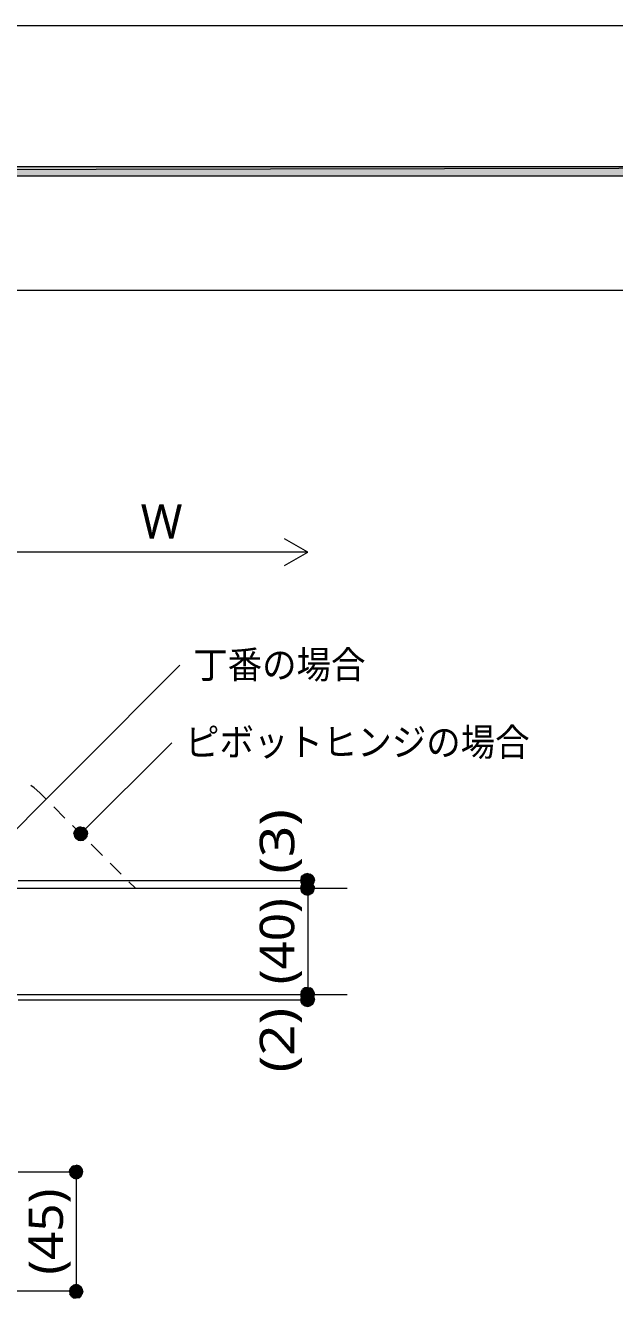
# Model space of a CAD drawing. Header units: millimetres. Extents: x 0 to 420, y 0 to 297.
# Drawn here: x 270.6 to 315, y 200.9 to 297 of the extents above; entities that cross this region are included whole.
import ezdxf
from ezdxf.enums import TextEntityAlignment as Align

# ---------------------------------------------------------------- set-up
doc = ezdxf.new("R2010")
doc.units = ezdxf.units.MM
doc.styles.add('kst32b', font='NotoSansJP-Variable.ttf')

msp = doc.modelspace()

# ---------------------------------------------------------------- hatches: boundary and pattern name
h = msp.add_hatch(color=7)
h.paths.add_polyline_path([(394.166, 285.623), (394.166, 286.321), (26.183, 285.623), (394.166, 285.623)])
h.paths.add_polyline_path([(394.166, 286.321), (26.183, 285.623), (26.183, 286.321), (394.166, 286.321)])
for points in [[(274.532, 236.474), (274.362, 236.368), (274.722, 235.987), (274.532, 236.474)], [(291.634, 232.008), (291.846, 231.965), (291.846, 232.473), (291.634, 232.008)], [(291.634, 231.415), (291.846, 231.373), (291.846, 231.881), (291.634, 231.415)], [(291.634, 223.414), (291.846, 223.372), (291.846, 223.88), (291.634, 223.414)], [(291.634, 223.012), (291.846, 222.97), (291.846, 223.478), (291.634, 223.012)], [(274.849, 210.291), (274.891, 210.481), (274.384, 210.481), (274.849, 210.291)], [(273.918, 201.676), (273.875, 201.486), (274.384, 201.486), (273.918, 201.676)]]:
    msp.add_hatch(color=7).paths.add_polyline_path(points)
h = msp.add_hatch(color=7)
h.paths.add_polyline_path([(275.082, 236.368), (274.934, 236.474), (274.722, 235.987), (275.082, 236.368)])
h.paths.add_polyline_path([(274.934, 236.474), (274.722, 235.987), (274.722, 236.516), (274.934, 236.474)])
h.paths.add_polyline_path([(274.722, 235.987), (274.722, 236.516), (274.532, 236.474), (274.722, 235.987)])
h = msp.add_hatch(color=7)
h.paths.add_polyline_path([(274.362, 236.368), (274.257, 236.199), (274.722, 235.987), (274.362, 236.368)])
h.paths.add_polyline_path([(274.257, 236.199), (274.722, 235.987), (274.214, 235.987), (274.257, 236.199)])
h.paths.add_polyline_path([(274.722, 235.987), (274.214, 235.987), (274.257, 235.797), (274.722, 235.987)])
h = msp.add_hatch(color=7)
h.paths.add_polyline_path([(274.257, 235.797), (274.362, 235.627), (274.722, 235.987), (274.257, 235.797)])
h.paths.add_polyline_path([(274.362, 235.627), (274.722, 235.987), (274.532, 235.521), (274.362, 235.627)])
h.paths.add_polyline_path([(274.722, 235.987), (274.532, 235.521), (274.722, 235.479), (274.722, 235.987)])
h = msp.add_hatch(color=7)
h.paths.add_polyline_path([(275.209, 235.797), (275.23, 235.987), (274.722, 235.987), (275.209, 235.797)])
h.paths.add_polyline_path([(275.23, 235.987), (274.722, 235.987), (275.209, 236.199), (275.23, 235.987)])
h.paths.add_polyline_path([(274.722, 235.987), (275.209, 236.199), (275.082, 236.368), (274.722, 235.987)])
h = msp.add_hatch(color=7)
h.paths.add_polyline_path([(274.722, 235.479), (274.934, 235.521), (274.722, 235.987), (274.722, 235.479)])
h.paths.add_polyline_path([(274.934, 235.521), (274.722, 235.987), (275.082, 235.627), (274.934, 235.521)])
h.paths.add_polyline_path([(274.722, 235.987), (275.082, 235.627), (275.209, 235.797), (274.722, 235.987)])
h = msp.add_hatch(color=7)
h.paths.add_polyline_path([(291.634, 232.96), (291.465, 232.854), (291.846, 232.473), (291.634, 232.96)])
h.paths.add_polyline_path([(291.465, 232.854), (291.846, 232.473), (291.359, 232.685), (291.465, 232.854)])
h.paths.add_polyline_path([(291.846, 232.473), (291.359, 232.685), (291.317, 232.473), (291.846, 232.473)])
h = msp.add_hatch(color=7)
h.paths.add_polyline_path([(292.206, 232.854), (292.037, 232.96), (291.846, 232.473), (292.206, 232.854)])
h.paths.add_polyline_path([(292.037, 232.96), (291.846, 232.473), (291.846, 233.003), (292.037, 232.96)])
h.paths.add_polyline_path([(291.846, 232.473), (291.846, 233.003), (291.634, 232.96), (291.846, 232.473)])
h = msp.add_hatch(color=7)
h.paths.add_polyline_path([(292.312, 232.283), (292.354, 232.473), (291.846, 232.473), (292.312, 232.283)])
h.paths.add_polyline_path([(292.354, 232.473), (291.846, 232.473), (292.312, 232.685), (292.354, 232.473)])
h.paths.add_polyline_path([(291.846, 232.473), (292.312, 232.685), (292.206, 232.854), (291.846, 232.473)])
h = msp.add_hatch(color=7)
h.paths.add_polyline_path([(291.317, 232.473), (291.359, 232.283), (291.846, 232.473), (291.317, 232.473)])
h.paths.add_polyline_path([(291.359, 232.283), (291.846, 232.473), (291.465, 232.114), (291.359, 232.283)])
h.paths.add_polyline_path([(291.846, 232.473), (291.465, 232.114), (291.634, 232.008), (291.846, 232.473)])
h = msp.add_hatch(color=7)
h.paths.add_polyline_path([(291.634, 232.346), (291.465, 232.241), (291.846, 231.881), (291.634, 232.346)])
h.paths.add_polyline_path([(291.465, 232.241), (291.846, 231.881), (291.359, 232.071), (291.465, 232.241)])
h.paths.add_polyline_path([(291.846, 231.881), (291.359, 232.071), (291.317, 231.881), (291.846, 231.881)])
h = msp.add_hatch(color=7)
h.paths.add_polyline_path([(291.317, 231.881), (291.359, 231.69), (291.846, 231.881), (291.317, 231.881)])
h.paths.add_polyline_path([(291.359, 231.69), (291.846, 231.881), (291.465, 231.521), (291.359, 231.69)])
h.paths.add_polyline_path([(291.846, 231.881), (291.465, 231.521), (291.634, 231.415), (291.846, 231.881)])
h = msp.add_hatch(color=7)
h.paths.add_polyline_path([(292.206, 232.241), (292.037, 232.346), (291.846, 231.881), (292.206, 232.241)])
h.paths.add_polyline_path([(292.037, 232.346), (291.846, 231.881), (291.846, 232.389), (292.037, 232.346)])
h.paths.add_polyline_path([(291.846, 231.881), (291.846, 232.389), (291.634, 232.346), (291.846, 231.881)])
h = msp.add_hatch(color=7)
h.paths.add_polyline_path([(291.846, 231.965), (292.037, 232.008), (291.846, 232.473), (291.846, 231.965)])
h.paths.add_polyline_path([(292.037, 232.008), (291.846, 232.473), (292.206, 232.114), (292.037, 232.008)])
h.paths.add_polyline_path([(291.846, 232.473), (292.206, 232.114), (292.312, 232.283), (291.846, 232.473)])
h = msp.add_hatch(color=7)
h.paths.add_polyline_path([(292.312, 231.69), (292.354, 231.881), (291.846, 231.881), (292.312, 231.69)])
h.paths.add_polyline_path([(292.354, 231.881), (291.846, 231.881), (292.312, 232.071), (292.354, 231.881)])
h.paths.add_polyline_path([(291.846, 231.881), (292.312, 232.071), (292.206, 232.241), (291.846, 231.881)])
h = msp.add_hatch(color=7)
h.paths.add_polyline_path([(291.846, 231.373), (292.037, 231.415), (291.846, 231.881), (291.846, 231.373)])
h.paths.add_polyline_path([(292.037, 231.415), (291.846, 231.881), (292.206, 231.521), (292.037, 231.415)])
h.paths.add_polyline_path([(291.846, 231.881), (292.206, 231.521), (292.312, 231.69), (291.846, 231.881)])
h = msp.add_hatch(color=7)
h.paths.add_polyline_path([(291.634, 224.367), (291.465, 224.24), (291.846, 223.88), (291.634, 224.367)])
h.paths.add_polyline_path([(291.465, 224.24), (291.846, 223.88), (291.359, 224.07), (291.465, 224.24)])
h.paths.add_polyline_path([(291.846, 223.88), (291.359, 224.07), (291.317, 223.88), (291.846, 223.88)])
h = msp.add_hatch(color=7)
h.paths.add_polyline_path([(291.634, 223.964), (291.465, 223.837), (291.846, 223.478), (291.634, 223.964)])
h.paths.add_polyline_path([(291.465, 223.837), (291.846, 223.478), (291.359, 223.668), (291.465, 223.837)])
h.paths.add_polyline_path([(291.846, 223.478), (291.359, 223.668), (291.317, 223.478), (291.846, 223.478)])
h = msp.add_hatch(color=7)
h.paths.add_polyline_path([(292.206, 224.24), (292.037, 224.367), (291.846, 223.88), (292.206, 224.24)])
h.paths.add_polyline_path([(292.037, 224.367), (291.846, 223.88), (291.846, 224.388), (292.037, 224.367)])
h.paths.add_polyline_path([(291.846, 223.88), (291.846, 224.388), (291.634, 224.367), (291.846, 223.88)])
h = msp.add_hatch(color=7)
h.paths.add_polyline_path([(292.206, 223.837), (292.037, 223.964), (291.846, 223.478), (292.206, 223.837)])
h.paths.add_polyline_path([(292.037, 223.964), (291.846, 223.478), (291.846, 223.986), (292.037, 223.964)])
h.paths.add_polyline_path([(291.846, 223.478), (291.846, 223.986), (291.634, 223.964), (291.846, 223.478)])
h = msp.add_hatch(color=7)
h.paths.add_polyline_path([(292.312, 223.689), (292.354, 223.88), (291.846, 223.88), (292.312, 223.689)])
h.paths.add_polyline_path([(292.354, 223.88), (291.846, 223.88), (292.312, 224.07), (292.354, 223.88)])
h.paths.add_polyline_path([(291.846, 223.88), (292.312, 224.07), (292.206, 224.24), (291.846, 223.88)])
h = msp.add_hatch(color=7)
h.paths.add_polyline_path([(291.317, 223.88), (291.359, 223.689), (291.846, 223.88), (291.317, 223.88)])
h.paths.add_polyline_path([(291.359, 223.689), (291.846, 223.88), (291.465, 223.52), (291.359, 223.689)])
h.paths.add_polyline_path([(291.846, 223.88), (291.465, 223.52), (291.634, 223.414), (291.846, 223.88)])
h = msp.add_hatch(color=7)
h.paths.add_polyline_path([(291.317, 223.478), (291.359, 223.287), (291.846, 223.478), (291.317, 223.478)])
h.paths.add_polyline_path([(291.359, 223.287), (291.846, 223.478), (291.465, 223.118), (291.359, 223.287)])
h.paths.add_polyline_path([(291.846, 223.478), (291.465, 223.118), (291.634, 223.012), (291.846, 223.478)])
h = msp.add_hatch(color=7)
h.paths.add_polyline_path([(291.846, 223.372), (292.037, 223.414), (291.846, 223.88), (291.846, 223.372)])
h.paths.add_polyline_path([(292.037, 223.414), (291.846, 223.88), (292.206, 223.52), (292.037, 223.414)])
h.paths.add_polyline_path([(291.846, 223.88), (292.206, 223.52), (292.312, 223.689), (291.846, 223.88)])
h = msp.add_hatch(color=7)
h.paths.add_polyline_path([(292.312, 223.287), (292.354, 223.478), (291.846, 223.478), (292.312, 223.287)])
h.paths.add_polyline_path([(292.354, 223.478), (291.846, 223.478), (292.312, 223.668), (292.354, 223.478)])
h.paths.add_polyline_path([(291.846, 223.478), (292.312, 223.668), (292.206, 223.837), (291.846, 223.478)])
h = msp.add_hatch(color=7)
h.paths.add_polyline_path([(291.846, 222.97), (292.037, 223.012), (291.846, 223.478), (291.846, 222.97)])
h.paths.add_polyline_path([(292.037, 223.012), (291.846, 223.478), (292.206, 223.118), (292.037, 223.012)])
h.paths.add_polyline_path([(291.846, 223.478), (292.206, 223.118), (292.312, 223.287), (291.846, 223.478)])
h = msp.add_hatch(color=7)
h.paths.add_polyline_path([(274.024, 210.841), (273.918, 210.672), (274.384, 210.481), (274.024, 210.841)])
h.paths.add_polyline_path([(273.918, 210.672), (274.384, 210.481), (273.875, 210.481), (273.918, 210.672)])
h.paths.add_polyline_path([(274.384, 210.481), (273.875, 210.481), (273.918, 210.291), (274.384, 210.481)])
h = msp.add_hatch(color=7)
h.paths.add_polyline_path([(273.918, 210.291), (274.024, 210.121), (274.384, 210.481), (273.918, 210.291)])
h.paths.add_polyline_path([(274.024, 210.121), (274.384, 210.481), (274.193, 210.016), (274.024, 210.121)])
h.paths.add_polyline_path([(274.384, 210.481), (274.193, 210.016), (274.384, 209.973), (274.384, 210.481)])
h = msp.add_hatch(color=7)
h.paths.add_polyline_path([(274.574, 210.947), (274.384, 210.989), (274.384, 210.481), (274.574, 210.947)])
h.paths.add_polyline_path([(274.384, 210.989), (274.384, 210.481), (274.193, 210.947), (274.384, 210.989)])
h.paths.add_polyline_path([(274.384, 210.481), (274.193, 210.947), (274.024, 210.841), (274.384, 210.481)])
h = msp.add_hatch(color=7)
h.paths.add_polyline_path([(274.891, 210.481), (274.849, 210.672), (274.384, 210.481), (274.891, 210.481)])
h.paths.add_polyline_path([(274.849, 210.672), (274.384, 210.481), (274.743, 210.841), (274.849, 210.672)])
h.paths.add_polyline_path([(274.384, 210.481), (274.743, 210.841), (274.574, 210.947), (274.384, 210.481)])
h = msp.add_hatch(color=7)
h.paths.add_polyline_path([(274.384, 209.973), (274.574, 210.016), (274.384, 210.481), (274.384, 209.973)])
h.paths.add_polyline_path([(274.574, 210.016), (274.384, 210.481), (274.743, 210.121), (274.574, 210.016)])
h.paths.add_polyline_path([(274.384, 210.481), (274.743, 210.121), (274.849, 210.291), (274.384, 210.481)])
h = msp.add_hatch(color=7)
h.paths.add_polyline_path([(274.384, 201.994), (274.193, 201.951), (274.384, 201.486), (274.384, 201.994)])
h.paths.add_polyline_path([(274.193, 201.951), (274.384, 201.486), (274.024, 201.845), (274.193, 201.951)])
h.paths.add_polyline_path([(274.384, 201.486), (274.024, 201.845), (273.918, 201.676), (274.384, 201.486)])
h = msp.add_hatch(color=7)
h.paths.add_polyline_path([(274.849, 201.676), (274.743, 201.845), (274.384, 201.486), (274.849, 201.676)])
h.paths.add_polyline_path([(274.743, 201.845), (274.384, 201.486), (274.574, 201.951), (274.743, 201.845)])
h.paths.add_polyline_path([(274.384, 201.486), (274.574, 201.951), (274.384, 201.994), (274.384, 201.486)])
h = msp.add_hatch(color=7)
h.paths.add_polyline_path([(273.875, 201.486), (273.918, 201.295), (274.384, 201.486), (273.875, 201.486)])
h.paths.add_polyline_path([(273.918, 201.295), (274.384, 201.486), (274.024, 201.126), (273.918, 201.295)])
h.paths.add_polyline_path([(274.384, 201.486), (274.024, 201.126), (274.193, 200.999), (274.384, 201.486)])
h = msp.add_hatch(color=7)
h.paths.add_polyline_path([(274.193, 200.999), (274.384, 200.978), (274.384, 201.486), (274.193, 200.999)])
h.paths.add_polyline_path([(274.384, 200.978), (274.384, 201.486), (274.574, 200.999), (274.384, 200.978)])
h.paths.add_polyline_path([(274.384, 201.486), (274.574, 200.999), (274.743, 201.126), (274.384, 201.486)])
h = msp.add_hatch(color=7)
h.paths.add_polyline_path([(274.743, 201.126), (274.849, 201.295), (274.384, 201.486), (274.743, 201.126)])
h.paths.add_polyline_path([(274.849, 201.295), (274.384, 201.486), (274.891, 201.486), (274.849, 201.295)])
h.paths.add_polyline_path([(274.384, 201.486), (274.891, 201.486), (274.849, 201.676), (274.384, 201.486)])

# ---------------------------------------------------------------- linework, layer by layer
at = {"lineweight": 13}
msp.add_lwpolyline([(0.191, 0), (0.191, 296.968), (420.158, 296.968), (420.158, 0)], close=True, dxfattribs=at)
at = {"lineweight": 0}
for points in [[(394.166, 285.623), (394.166, 286.321), (26.183, 285.623)], [(394.166, 286.321), (26.183, 285.623), (26.183, 286.321)], [(274.532, 236.474), (274.362, 236.368), (274.722, 235.987)], [(274.722, 235.987), (274.722, 236.516), (274.532, 236.474)], [(274.934, 236.474), (274.722, 235.987), (274.722, 236.516)], [(275.082, 236.368), (274.934, 236.474), (274.722, 235.987)], [(274.257, 236.199), (274.722, 235.987), (274.214, 235.987)], [(274.722, 235.987), (274.214, 235.987), (274.257, 235.797)], [(274.362, 236.368), (274.257, 236.199), (274.722, 235.987)], [(274.257, 235.797), (274.362, 235.627), (274.722, 235.987)], [(274.362, 235.627), (274.722, 235.987), (274.532, 235.521)], [(274.722, 235.987), (274.532, 235.521), (274.722, 235.479)], [(274.722, 235.987), (275.209, 236.199), (275.082, 236.368)], [(275.23, 235.987), (274.722, 235.987), (275.209, 236.199)], [(274.722, 235.479), (274.934, 235.521), (274.722, 235.987)], [(274.934, 235.521), (274.722, 235.987), (275.082, 235.627)], [(274.722, 235.987), (275.082, 235.627), (275.209, 235.797)], [(275.209, 235.797), (275.23, 235.987), (274.722, 235.987)], [(291.846, 232.473), (291.359, 232.685), (291.317, 232.473)], [(291.465, 232.854), (291.846, 232.473), (291.359, 232.685)], [(291.634, 232.96), (291.465, 232.854), (291.846, 232.473)], [(291.846, 232.473), (291.846, 233.003), (291.634, 232.96)], [(292.037, 232.96), (291.846, 232.473), (291.846, 233.003)], [(292.206, 232.854), (292.037, 232.96), (291.846, 232.473)], [(291.846, 232.473), (292.312, 232.685), (292.206, 232.854)], [(292.354, 232.473), (291.846, 232.473), (292.312, 232.685)], [(291.317, 232.473), (291.359, 232.283), (291.846, 232.473)], [(291.846, 231.881), (291.359, 232.071), (291.317, 231.881)], [(291.317, 231.881), (291.359, 231.69), (291.846, 231.881)], [(291.359, 232.283), (291.846, 232.473), (291.465, 232.114)], [(291.465, 232.241), (291.846, 231.881), (291.359, 232.071)], [(291.359, 231.69), (291.846, 231.881), (291.465, 231.521)], [(291.846, 232.473), (291.465, 232.114), (291.634, 232.008)], [(291.634, 232.346), (291.465, 232.241), (291.846, 231.881)], [(291.846, 231.881), (291.465, 231.521), (291.634, 231.415)], [(291.634, 232.008), (291.846, 231.965), (291.846, 232.473)], [(291.846, 231.881), (291.846, 232.389), (291.634, 232.346)], [(291.634, 231.415), (291.846, 231.373), (291.846, 231.881)], [(291.846, 231.965), (292.037, 232.008), (291.846, 232.473)], [(292.037, 232.008), (291.846, 232.473), (292.206, 232.114)], [(291.846, 232.473), (292.206, 232.114), (292.312, 232.283)], [(292.312, 232.283), (292.354, 232.473), (291.846, 232.473)], [(292.037, 232.346), (291.846, 231.881), (291.846, 232.389)], [(292.206, 232.241), (292.037, 232.346), (291.846, 231.881)], [(291.846, 231.881), (292.312, 232.071), (292.206, 232.241)], [(292.354, 231.881), (291.846, 231.881), (292.312, 232.071)], [(291.846, 231.373), (292.037, 231.415), (291.846, 231.881)], [(292.037, 231.415), (291.846, 231.881), (292.206, 231.521)], [(291.846, 231.881), (292.206, 231.521), (292.312, 231.69)], [(292.312, 231.69), (292.354, 231.881), (291.846, 231.881)], [(291.846, 223.88), (291.359, 224.07), (291.317, 223.88)], [(291.465, 224.24), (291.846, 223.88), (291.359, 224.07)], [(291.634, 224.367), (291.465, 224.24), (291.846, 223.88)], [(291.634, 223.964), (291.465, 223.837), (291.846, 223.478)], [(291.846, 223.88), (291.846, 224.388), (291.634, 224.367)], [(291.846, 223.478), (291.846, 223.986), (291.634, 223.964)], [(292.037, 224.367), (291.846, 223.88), (291.846, 224.388)], [(292.206, 224.24), (292.037, 224.367), (291.846, 223.88)], [(291.846, 223.88), (292.312, 224.07), (292.206, 224.24)], [(292.354, 223.88), (291.846, 223.88), (292.312, 224.07)], [(292.037, 223.964), (291.846, 223.478), (291.846, 223.986)], [(292.206, 223.837), (292.037, 223.964), (291.846, 223.478)], [(291.317, 223.88), (291.359, 223.689), (291.846, 223.88)], [(291.846, 223.478), (291.359, 223.668), (291.317, 223.478)], [(291.317, 223.478), (291.359, 223.287), (291.846, 223.478)], [(291.359, 223.689), (291.846, 223.88), (291.465, 223.52)], [(291.465, 223.837), (291.846, 223.478), (291.359, 223.668)], [(291.359, 223.287), (291.846, 223.478), (291.465, 223.118)], [(291.846, 223.88), (291.465, 223.52), (291.634, 223.414)], [(291.846, 223.478), (291.465, 223.118), (291.634, 223.012)], [(291.634, 223.414), (291.846, 223.372), (291.846, 223.88)], [(291.634, 223.012), (291.846, 222.97), (291.846, 223.478)], [(291.846, 223.372), (292.037, 223.414), (291.846, 223.88)], [(292.037, 223.414), (291.846, 223.88), (292.206, 223.52)], [(291.846, 223.88), (292.206, 223.52), (292.312, 223.689)], [(292.312, 223.689), (292.354, 223.88), (291.846, 223.88)], [(291.846, 223.478), (292.312, 223.668), (292.206, 223.837)], [(292.354, 223.478), (291.846, 223.478), (292.312, 223.668)], [(291.846, 222.97), (292.037, 223.012), (291.846, 223.478)], [(292.037, 223.012), (291.846, 223.478), (292.206, 223.118)], [(291.846, 223.478), (292.206, 223.118), (292.312, 223.287)], [(292.312, 223.287), (292.354, 223.478), (291.846, 223.478)], [(273.918, 210.672), (274.384, 210.481), (273.875, 210.481)], [(274.384, 210.481), (273.875, 210.481), (273.918, 210.291)], [(274.024, 210.841), (273.918, 210.672), (274.384, 210.481)], [(273.918, 210.291), (274.024, 210.121), (274.384, 210.481)], [(274.384, 210.481), (274.193, 210.947), (274.024, 210.841)], [(274.024, 210.121), (274.384, 210.481), (274.193, 210.016)], [(274.384, 210.989), (274.384, 210.481), (274.193, 210.947)], [(274.384, 210.481), (274.193, 210.016), (274.384, 209.973)], [(274.574, 210.947), (274.384, 210.989), (274.384, 210.481)], [(274.384, 210.481), (274.743, 210.841), (274.574, 210.947)], [(274.849, 210.672), (274.384, 210.481), (274.743, 210.841)], [(274.891, 210.481), (274.849, 210.672), (274.384, 210.481)], [(274.384, 209.973), (274.574, 210.016), (274.384, 210.481)], [(274.574, 210.016), (274.384, 210.481), (274.743, 210.121)], [(274.384, 210.481), (274.743, 210.121), (274.849, 210.291)], [(274.849, 210.291), (274.891, 210.481), (274.384, 210.481)], [(274.384, 201.486), (274.024, 201.845), (273.918, 201.676)], [(274.193, 201.951), (274.384, 201.486), (274.024, 201.845)], [(274.384, 201.994), (274.193, 201.951), (274.384, 201.486)], [(274.384, 201.486), (274.574, 201.951), (274.384, 201.994)], [(274.743, 201.845), (274.384, 201.486), (274.574, 201.951)], [(274.849, 201.676), (274.743, 201.845), (274.384, 201.486)], [(273.918, 201.676), (273.875, 201.486), (274.384, 201.486)], [(273.875, 201.486), (273.918, 201.295), (274.384, 201.486)], [(273.918, 201.295), (274.384, 201.486), (274.024, 201.126)], [(274.384, 201.486), (274.024, 201.126), (274.193, 200.999)], [(274.193, 200.999), (274.384, 200.978), (274.384, 201.486)], [(274.384, 201.486), (274.891, 201.486), (274.849, 201.676)], [(274.384, 200.978), (274.384, 201.486), (274.574, 200.999)], [(274.384, 201.486), (274.574, 200.999), (274.743, 201.126)], [(274.743, 201.126), (274.849, 201.295), (274.384, 201.486)], [(274.849, 201.295), (274.384, 201.486), (274.891, 201.486)]]:
    msp.add_lwpolyline(points, close=True, dxfattribs=at)
at = {"lineweight": 13}
for points in [[(394.166, 276.987), (26.183, 276.987)], [(290.11, 256.244), (291.846, 257.238), (290.11, 258.254)], [(291.846, 257.238), (268.182, 257.238), (265.79, 257.238)], [(266.785, 233.278), (282.215, 248.708)], [(274.722, 235.987), (281.601, 242.866)], [(271.632, 239.078), (271.209, 239.458), (270.954, 239.628)], [(271.632, 239.078), (272.14, 238.591)], [(272.69, 238.019), (273.537, 237.172)], [(274.108, 236.622), (274.955, 235.775)], [(275.527, 235.204), (276.373, 234.357)], [(276.945, 233.786), (277.791, 232.939)], [(266.785, 231.881), (294.83, 231.881)], [(270.002, 232.473), (291.846, 232.473)], [(278.363, 232.368), (278.85, 231.881)], [(291.846, 232.473), (291.846, 231.881), (291.846, 223.88), (291.846, 223.478)], [(266.785, 223.88), (294.83, 223.88)], [(270.002, 223.478), (291.846, 223.478)], [(270.002, 210.481), (274.384, 210.481), (274.384, 201.486), (267.398, 201.486)]]:
    msp.add_lwpolyline(points, dxfattribs=at)

# ---------------------------------------------------------------- texts
at = {"style": 'kst32b'}
msp.add_text('W', height=2.599, dxfattribs=at).set_placement((279.252, 258.254))
for s, height, p, p2 in [('丁番の場合', 2.0791, (283.21, 247.713), (296.205, 247.713)), ('ピボットヒンジの場合', 2.0791, (282.596, 241.871), (308.585, 241.871)), ('(3)', 2.5989, (290.83, 232.981), (290.83, 237.854)), ('(40)', 2.5989, (290.83, 224.642), (290.83, 231.139)), ('(2)', 2.5989, (290.83, 217.996), (290.83, 222.868)), ('(45)', 2.5989, (273.389, 202.734), (273.389, 209.232))]:
    msp.add_text(s, height=height, dxfattribs=at).set_placement(p, p2, align=Align.FIT)

doc.saveas('drawing.dxf')
